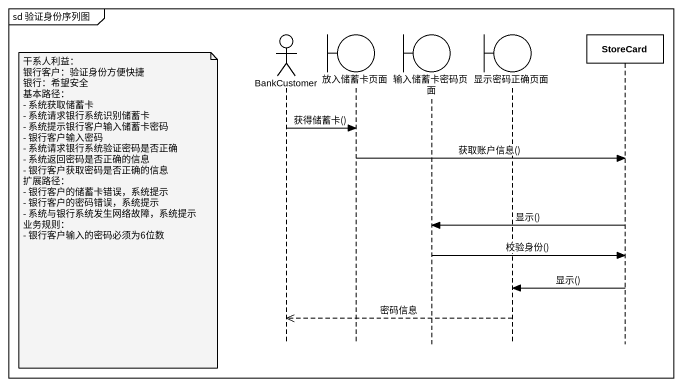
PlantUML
@startuml
mainframe sd 验证身份序列图
hide footbox
actor BankCustomer
boundary 放入储蓄卡页面
boundary 输入储蓄卡密码页面
boundary 显示密码正确页面
participant StoreCard #FFFFFF

BankCustomer -> 放入储蓄卡页面 : 获得储蓄卡()
放入储蓄卡页面 -> StoreCard : 获取账户信息()
note left of BankCustomer
  干系人利益：
  银行客户：验证身份方便快捷
  银行：希望安全
  基本路径：
  - 系统获取储蓄卡
  - 系统请求银行系统识别储蓄卡
  - 系统提示银行客户输入储蓄卡密码
  - 银行客户输入密码
  - 系统请求银行系统验证密码是否正确
  - 系统返回密码是否正确的信息
  - 银行客户获取密码是否正确的信息
  扩展路径：
  - 银行客户的储蓄卡错误，系统提示
  - 银行客户的密码错误，系统提示
  - 系统与银行系统发生网络故障，系统提示
  业务规则：
  - 银行客户输入的密码必须为6位数
end note
StoreCard -> 输入储蓄卡密码页面 : 显示()
输入储蓄卡密码页面 -> StoreCard : 校验身份()
StoreCard -> 显示密码正确页面 : 显示()
显示密码正确页面 -->> BankCustomer : 密码信息
@enduml
